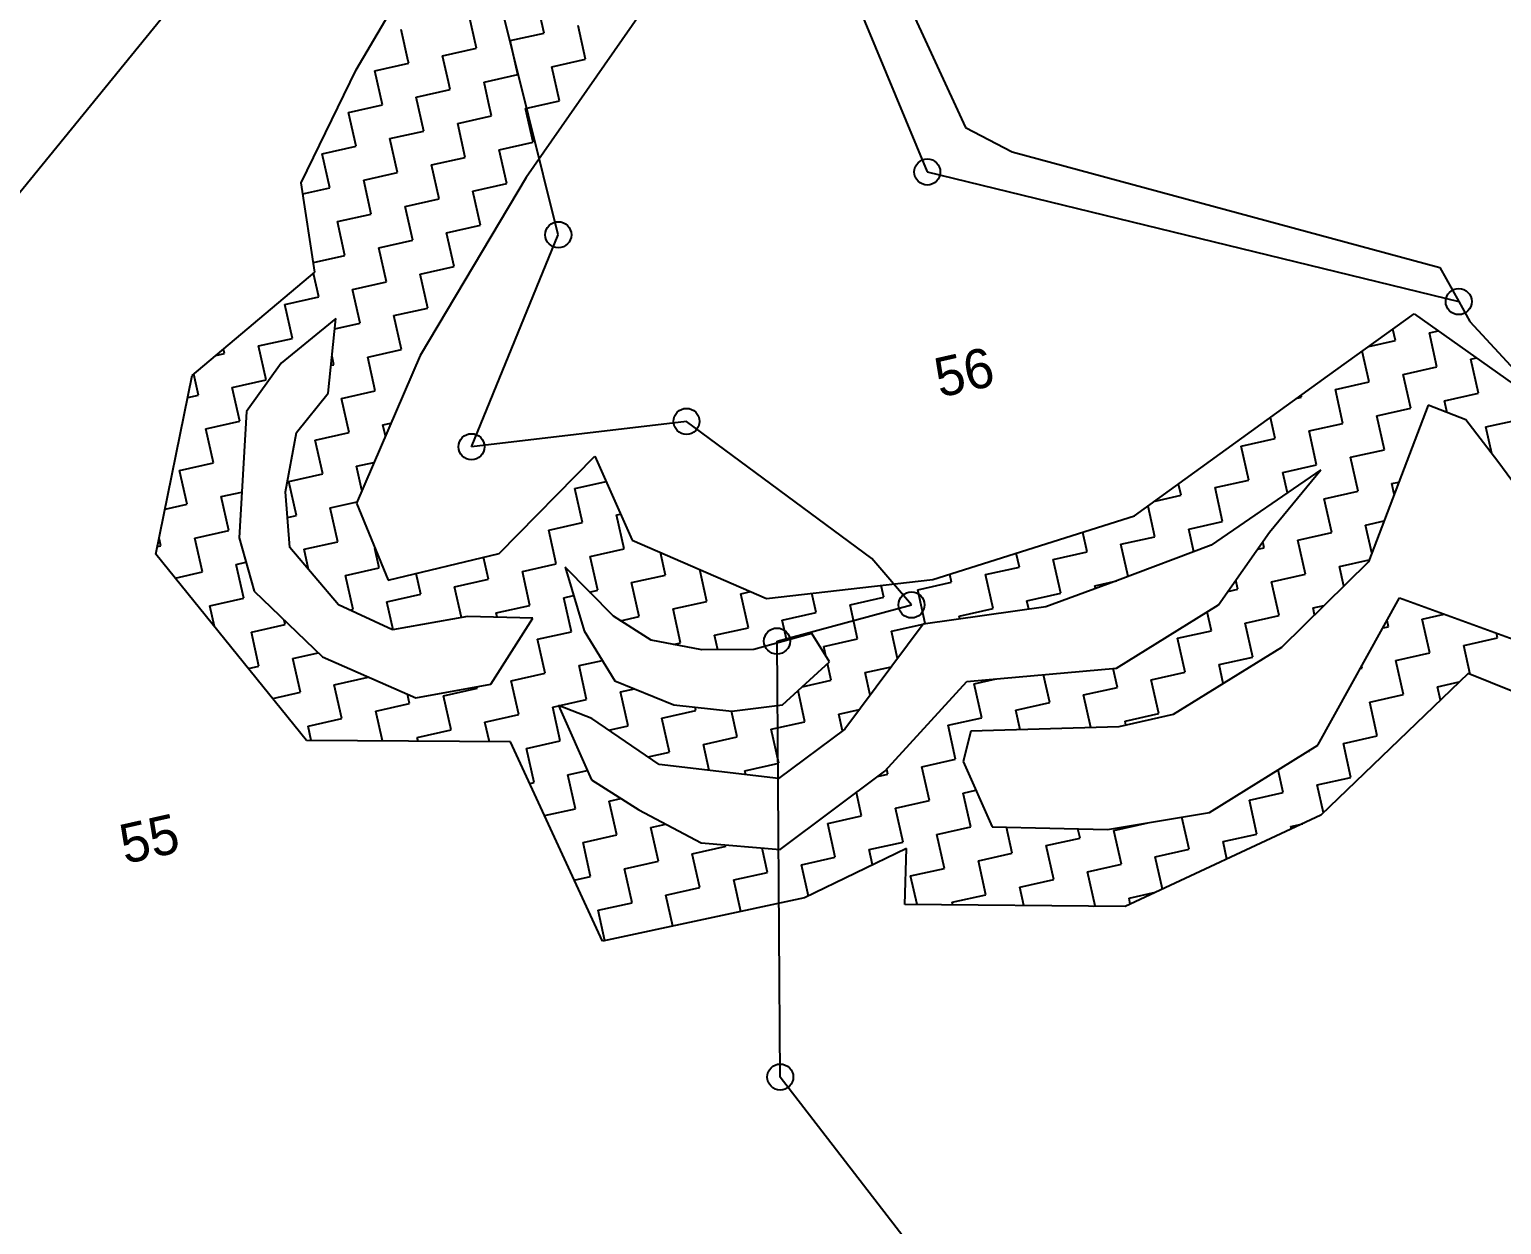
# Model space of a CAD drawing. Header units: metres. Extents: x 308144 to 311379, y 1932438 to 1934417.
# Drawn here: x 308644.6 to 308990.4, y 1933107.3 to 1933388.1 of the extents above; entities that cross this region are included whole.
import ezdxf

# ---------------------------------------------------------------- set-up
doc = ezdxf.new("R2010")
doc.units = ezdxf.units.M
doc.header["$LTSCALE"] = 0.3
doc.layers.get('0').update_dxf_attribs({"linetype": 'CONTINUOUS'})
for name, color, linetype in [('POLY_HATCH', 12, 'CONTINUOUS'), ('POLY_PARCEL', 6, 'CONTINUOUS'), ('TEXT_PARCEL', 7, 'CONTINUOUS')]:
    doc.layers.add(name, color=color, linetype=linetype)
doc.styles.get("Standard").update_dxf_attribs({"font": ''})
doc.styles.get('Standard').set_extended_font_data('Kruti Dev 050')

msp = doc.modelspace()

# ---------------------------------------------------------------- linework, layer by layer
for centre in [(308855.51, 1933354.59), (308768.82, 1933339.85), (308980.37, 1933324.15), (308798.93, 1933296.01), (308748.42, 1933290.05), (308851.8, 1933252.89), (308820.2, 1933244.4), (308820.96, 1933141.99)]:
    msp.add_circle(centre, 3.06)
at = {"layer": 'POLY_HATCH'}
for p, q in [((308721.31, 1933378.61), (308731.46, 1933395.84)), ((308787.98, 1933391.6), (308761.28, 1933353.29)), ((308708.4, 1933352.07), (308721.31, 1933378.61)), ((308711.65, 1933331.08), (308708.4, 1933352.07)), ((308761.28, 1933353.29), (308736.32, 1933311.5)), ((308682.78, 1933306.76), (308711.65, 1933331.08)), ((308716.56, 1933320.2), (308703.67, 1933309.7)), ((308714.77, 1933302.67), (308716.56, 1933320.2)), ((308949.54, 1933306.61), (308969.92, 1933321.31)), ((308969.92, 1933321.31), (309000.38, 1933299.65)), ((308703.67, 1933309.7), (308695.54, 1933298.36)), ((308736.32, 1933311.5), (308721.38, 1933276.79)), ((308674.29, 1933264.8), (308682.78, 1933306.76)), ((308904.21, 1933273.79), (308949.54, 1933306.61)), ((308707.32, 1933293.38), (308714.77, 1933302.67)), ((308973.17, 1933299.78), (308959.17, 1933262.99)), ((308982.01, 1933296.37), (308973.17, 1933299.78)), ((308695.54, 1933298.36), (308693.8, 1933268.65)), ((308989.58, 1933286.62), (308982.01, 1933296.37)), ((308704.72, 1933279.47), (308707.32, 1933293.38)), ((308754.94, 1933265), (308777.37, 1933287.87)), ((308777.37, 1933287.87), (308786.14, 1933268.11)), ((308999.29, 1933273.31), (308989.58, 1933286.62)), ((308947.96, 1933284.62), (308922.24, 1933266.9)), ((308935.92, 1933269.96), (308947.96, 1933284.62)), ((308705.74, 1933266.37), (308704.72, 1933279.47)), ((308721.38, 1933276.79), (308728.82, 1933258.67)), ((308856.83, 1933258.84), (308904.21, 1933273.79)), ((308693.8, 1933268.65), (308697.37, 1933256.12)), ((308786.14, 1933268.11), (308817.71, 1933254.43)), ((308923.93, 1933252.92), (308935.92, 1933269.96)), ((308709.69, 1933221.08), (308674.29, 1933264.8)), ((308717.14, 1933252.92), (308705.74, 1933266.37)), ((308728.82, 1933258.67), (308754.94, 1933265)), ((308922.24, 1933266.9), (308900.16, 1933258.61)), ((308770.4, 1933261.8), (308774.9, 1933246.81)), ((308781.75, 1933250.24), (308770.4, 1933261.8)), ((308959.17, 1933262.99), (308938.74, 1933242.93)), ((308817.71, 1933254.43), (308856.83, 1933258.84)), ((308900.16, 1933258.61), (308883.34, 1933252.45)), ((308697.37, 1933256.12), (308713.4, 1933240.66)), ((308947.26, 1933219.93), (308966.46, 1933254.52)), ((308966.46, 1933254.52), (309000.9, 1933242.04)), ((308729.89, 1933247.02), (308717.14, 1933252.92)), ((308883.34, 1933252.45), (308854.57, 1933248.41)), ((308899.98, 1933238), (308923.93, 1933252.92)), ((308747.47, 1933250.19), (308729.89, 1933247.02)), ((308762.8, 1933249.81), (308747.47, 1933250.19)), ((308752.94, 1933234.27), (308762.8, 1933249.81)), ((308790.63, 1933244.61), (308781.75, 1933250.24)), ((308854.57, 1933248.41), (308836.16, 1933223.71)), ((308774.9, 1933246.81), (308782.1, 1933235.09)), ((308802.57, 1933242.34), (308790.63, 1933244.61)), ((308828.38, 1933246.21), (308814.75, 1933242.4)), ((308832.55, 1933239.52), (308828.38, 1933246.21)), ((308713.4, 1933240.66), (308735.36, 1933231.1)), ((308814.75, 1933242.4), (308802.57, 1933242.34)), ((308938.74, 1933242.93), (308913.31, 1933227.15)), ((308821.47, 1933229.43), (308832.55, 1933239.52)), ((308864.77, 1933234.9), (308899.98, 1933238)), ((308982.56, 1933236.78), (308947.98, 1933203.47)), ((309020.27, 1933221.57), (308982.56, 1933236.78)), ((308735.36, 1933231.1), (308752.94, 1933234.27)), ((308782.1, 1933235.09), (308795.94, 1933229.42)), ((308845.55, 1933213.85), (308864.77, 1933234.9)), ((308776.72, 1933226.2), (308768.86, 1933229.23)), ((308768.86, 1933229.23), (308776.59, 1933211.82)), ((308795.94, 1933229.42), (308809.61, 1933227.91)), ((308809.61, 1933227.91), (308821.47, 1933229.43)), ((308913.31, 1933227.15), (308900.48, 1933224.28)), ((308792.54, 1933215.39), (308776.72, 1933226.2)), ((308836.16, 1933223.71), (308820.57, 1933212.09)), ((308865.7, 1933223.22), (308863.93, 1933216.09)), ((308900.48, 1933224.28), (308865.7, 1933223.22)), ((308757.61, 1933220.71), (308709.69, 1933221.08)), ((308779.2, 1933173.9), (308757.61, 1933220.71)), ((308921.83, 1933204.15), (308947.26, 1933219.93)), ((308863.93, 1933216.09), (308870.72, 1933200.79)), ((308820.57, 1933212.09), (308792.54, 1933215.39)), ((308820.95, 1933195.43), (308845.55, 1933213.85)), ((308776.59, 1933211.82), (308787.74, 1933204.74)), ((308787.74, 1933204.74), (308802.4, 1933197.02)), ((308897.81, 1933200.12), (308921.83, 1933204.15)), ((308947.98, 1933203.47), (308902.03, 1933182.08)), ((308870.72, 1933200.79), (308897.81, 1933200.12)), ((308802.4, 1933197.02), (308820.95, 1933195.43)), ((308850.66, 1933195.68), (308826.69, 1933184.05)), ((308850.22, 1933182.55), (308850.66, 1933195.68)), ((308826.69, 1933184.05), (308779.2, 1933173.9)), ((308902.03, 1933182.08), (308850.22, 1933182.55))]:
    msp.add_line(p, q, dxfattribs=at)
at = {"layer": 'POLY_HATCH', "linetype": 'Continuous'}
for p, q in [((308765.5, 1933387.24), (308763.72, 1933395.2)), ((308749.58, 1933383.68), (308747.8, 1933391.64)), ((308775.24, 1933381.06), (308773.46, 1933389.02)), ((308733.55, 1933380.64), (308731.88, 1933388.07)), ((308757.54, 1933385.46), (308765.5, 1933387.24)), ((308741.62, 1933381.9), (308749.58, 1933383.68)), ((308759.32, 1933377.5), (308757.54, 1933385.46)), ((308725.71, 1933378.34), (308733.66, 1933380.12)), ((308733.66, 1933380.12), (308733.55, 1933380.64)), ((308742.99, 1933375.77), (308741.62, 1933381.9)), ((308767.28, 1933379.28), (308775.24, 1933381.06)), ((308769.06, 1933371.32), (308767.28, 1933379.28)), ((308727.49, 1933370.38), (308725.71, 1933378.34)), ((308743.4, 1933373.94), (308742.99, 1933375.77)), ((308751.36, 1933375.72), (308759.32, 1933377.5)), ((308752.44, 1933370.9), (308751.36, 1933375.72)), ((308735.45, 1933372.16), (308743.4, 1933373.94)), ((308737.23, 1933364.2), (308735.45, 1933372.16)), ((308719.53, 1933368.6), (308727.49, 1933370.38)), ((308721.31, 1933360.64), (308719.53, 1933368.6)), ((308753.14, 1933367.76), (308752.44, 1933370.9)), ((308761.1, 1933369.54), (308769.06, 1933371.32)), ((308761.89, 1933366.04), (308761.1, 1933369.54)), ((308745.18, 1933365.98), (308753.14, 1933367.76)), ((308746.97, 1933358.02), (308745.18, 1933365.98)), ((308762.88, 1933361.58), (308761.89, 1933366.04)), ((308729.27, 1933362.42), (308737.23, 1933364.2)), ((308731.05, 1933354.46), (308729.27, 1933362.42)), ((308754.92, 1933359.8), (308762.88, 1933361.58)), ((308713.35, 1933358.86), (308721.31, 1933360.64)), ((308715.13, 1933350.9), (308713.35, 1933358.86)), ((308739.01, 1933356.24), (308746.97, 1933358.02)), ((308756.7, 1933351.85), (308754.92, 1933359.8)), ((308723.09, 1933352.68), (308731.05, 1933354.46)), ((308740.79, 1933348.28), (308739.01, 1933356.24)), ((308708.8, 1933349.48), (308715.13, 1933350.9)), ((308724.87, 1933344.72), (308723.09, 1933352.68)), ((308748.75, 1933350.06), (308756.7, 1933351.85)), ((308732.83, 1933346.5), (308740.79, 1933348.28)), ((308750.53, 1933342.11), (308748.75, 1933350.06)), ((308716.91, 1933342.94), (308724.87, 1933344.72)), ((308734.61, 1933338.54), (308732.83, 1933346.5)), ((308718.69, 1933334.98), (308716.91, 1933342.94)), ((308742.57, 1933340.32), (308750.53, 1933342.11)), ((308726.65, 1933336.76), (308734.61, 1933338.54)), ((308744.35, 1933332.37), (308742.57, 1933340.32)), ((308711.3, 1933333.33), (308718.69, 1933334.98)), ((308728.43, 1933328.8), (308726.65, 1933336.76)), ((308712.52, 1933325.24), (308711.28, 1933330.77)), ((308736.39, 1933330.59), (308744.35, 1933332.37)), ((308738.17, 1933322.63), (308736.39, 1933330.59)), ((308720.48, 1933327.02), (308728.43, 1933328.8)), ((308722.26, 1933319.07), (308720.48, 1933327.02)), ((308704.56, 1933323.46), (308712.52, 1933325.24)), ((308706.34, 1933315.5), (308704.56, 1933323.46)), ((308730.21, 1933320.85), (308738.17, 1933322.63)), ((308732, 1933312.89), (308730.21, 1933320.85)), ((308716.31, 1933317.73), (308722.26, 1933319.07)), ((308965.51, 1933315.01), (308964.91, 1933317.7)), ((308973.47, 1933316.79), (308975.61, 1933317.26)), ((308975.25, 1933308.83), (308973.47, 1933316.79)), ((308690.42, 1933311.94), (308690.19, 1933313)), ((308698.38, 1933313.72), (308706.34, 1933315.5)), ((308700.16, 1933305.76), (308698.38, 1933313.72)), ((308724.04, 1933311.11), (308732, 1933312.89)), ((308959.23, 1933313.6), (308965.51, 1933315.01)), ((308688.39, 1933311.49), (308690.42, 1933311.94)), ((308716.08, 1933309.33), (308715.65, 1933311.26)), ((308725.82, 1933303.15), (308724.04, 1933311.11)), ((308959.34, 1933305.27), (308957.72, 1933312.51)), ((308983.21, 1933310.61), (308984.55, 1933310.91)), ((308984.99, 1933302.65), (308983.21, 1933310.61)), ((308684.25, 1933302.2), (308683.15, 1933307.08)), ((308715.43, 1933309.18), (308716.08, 1933309.33)), ((308967.3, 1933307.05), (308975.25, 1933308.83)), ((308969.08, 1933299.09), (308967.3, 1933307.05)), ((308692.2, 1933303.98), (308700.16, 1933305.76)), ((308693.98, 1933296.02), (308692.2, 1933303.98)), ((308717.86, 1933301.37), (308725.82, 1933303.15)), ((308951.38, 1933303.48), (308959.34, 1933305.27)), ((308953.16, 1933295.53), (308951.38, 1933303.48)), ((308977.03, 1933300.87), (308984.99, 1933302.65)), ((308681.75, 1933301.64), (308684.25, 1933302.2)), ((308719.64, 1933293.41), (308717.86, 1933301.37)), ((308942.46, 1933301.49), (308943.42, 1933301.7)), ((308943.42, 1933301.7), (308943.33, 1933302.12)), ((308961.12, 1933297.31), (308969.08, 1933299.09)), ((308977.67, 1933298.05), (308977.03, 1933300.87)), ((308686.03, 1933294.24), (308693.98, 1933296.02)), ((308727.6, 1933295.19), (308729.48, 1933295.61)), ((308937.24, 1933291.96), (308936.14, 1933296.91)), ((308962.9, 1933289.35), (308961.12, 1933297.31)), ((308986.77, 1933294.69), (308994.73, 1933296.47)), ((308687.81, 1933286.29), (308686.03, 1933294.24)), ((308711.68, 1933291.63), (308719.64, 1933293.41)), ((308728.18, 1933292.59), (308727.6, 1933295.19)), ((308945.2, 1933293.75), (308953.16, 1933295.53)), ((308946.98, 1933285.79), (308945.2, 1933293.75)), ((308988.17, 1933288.43), (308986.77, 1933294.69)), ((308713.46, 1933283.67), (308711.68, 1933291.63)), ((308929.28, 1933290.18), (308937.24, 1933291.96)), ((308931.07, 1933282.23), (308929.28, 1933290.18)), ((308954.94, 1933287.57), (308962.9, 1933289.35)), ((308679.85, 1933284.5), (308687.81, 1933286.29)), ((308721.42, 1933285.45), (308725.5, 1933286.36)), ((308722.68, 1933279.82), (308721.42, 1933285.45)), ((308939.02, 1933284.01), (308946.98, 1933285.79)), ((308956.72, 1933279.61), (308954.94, 1933287.57)), ((308681.63, 1933276.55), (308679.85, 1933284.5)), ((308705.5, 1933281.89), (308713.46, 1933283.67)), ((308707.29, 1933273.93), (308705.5, 1933281.89)), ((308772.73, 1933280.22), (308780.04, 1933281.85)), ((308923.11, 1933280.44), (308931.07, 1933282.23)), ((308940.1, 1933279.2), (308939.02, 1933284.01)), ((308964.68, 1933281.39), (308966.31, 1933281.76)), ((308689.59, 1933278.33), (308694.43, 1933279.41)), ((308691.37, 1933270.37), (308689.59, 1933278.33)), ((308774.51, 1933272.26), (308772.73, 1933280.22)), ((308909.07, 1933277.3), (308915.15, 1933278.66)), ((308915.15, 1933278.66), (308914.56, 1933281.28)), ((308924.89, 1933272.49), (308923.11, 1933280.44)), ((308948.76, 1933277.83), (308956.72, 1933279.61)), ((308965.23, 1933278.92), (308964.68, 1933281.39)), ((308676.43, 1933275.38), (308681.63, 1933276.55)), ((308715.24, 1933275.71), (308721.52, 1933277.12)), ((308717.03, 1933267.75), (308715.24, 1933275.71)), ((308908.97, 1933268.92), (308907.37, 1933276.07)), ((308950.54, 1933269.87), (308948.76, 1933277.83)), ((308705.19, 1933273.46), (308707.29, 1933273.93)), ((308766.56, 1933270.48), (308774.51, 1933272.26)), ((308782.47, 1933274.04), (308783.41, 1933274.25)), ((308784.25, 1933266.08), (308782.47, 1933274.04)), ((308916.93, 1933270.7), (308924.89, 1933272.49)), ((308932.85, 1933274.27), (308932.98, 1933274.3)), ((308932.86, 1933274.22), (308932.85, 1933274.27)), ((308958.5, 1933271.65), (308962.84, 1933272.62)), ((308959.97, 1933265.09), (308958.5, 1933271.65)), ((308675.45, 1933266.81), (308675.06, 1933268.57)), ((308683.41, 1933268.59), (308691.37, 1933270.37)), ((308685.19, 1933260.63), (308683.41, 1933268.59)), ((308758.57, 1933268.69), (308758.6, 1933268.7)), ((308758.6, 1933268.7), (308758.59, 1933268.72)), ((308768.34, 1933262.52), (308766.56, 1933270.48)), ((308893.05, 1933265.36), (308892.03, 1933269.94)), ((308901.01, 1933267.14), (308908.97, 1933268.92)), ((308918.13, 1933265.36), (308916.93, 1933270.7)), ((308942.59, 1933268.09), (308950.54, 1933269.87)), ((308944.37, 1933260.13), (308942.59, 1933268.09)), ((308674.66, 1933266.63), (308675.45, 1933266.81)), ((308709.07, 1933265.97), (308717.03, 1933267.75)), ((308710.14, 1933261.18), (308709.07, 1933265.97)), ((308726.76, 1933261.58), (308725.73, 1933266.18)), ((308776.3, 1933264.3), (308784.25, 1933266.08)), ((308793.99, 1933259.91), (308792.8, 1933265.22)), ((308877.14, 1933261.8), (308876.42, 1933265.02)), ((308885.1, 1933263.58), (308893.05, 1933265.36)), ((308902.71, 1933259.57), (308901.01, 1933267.14)), ((308933.11, 1933265.97), (308934.63, 1933266.31)), ((308934.63, 1933266.31), (308934.32, 1933267.69)), ((308693.15, 1933262.41), (308695.43, 1933262.92)), ((308694.93, 1933254.45), (308693.15, 1933262.41)), ((308718.81, 1933259.79), (308726.76, 1933261.58)), ((308752.42, 1933258.96), (308751.27, 1933264.11)), ((308760.38, 1933260.74), (308768.34, 1933262.52)), ((308778.08, 1933256.35), (308776.3, 1933264.3)), ((308803.73, 1933253.73), (308802.06, 1933261.21)), ((308869.18, 1933260.02), (308877.14, 1933261.8)), ((308886.88, 1933255.62), (308885.1, 1933263.58)), ((308952.33, 1933261.91), (308959.36, 1933263.49)), ((308953.36, 1933257.28), (308952.33, 1933261.91)), ((308678.83, 1933259.21), (308685.19, 1933260.63)), ((308720.59, 1933251.84), (308718.81, 1933259.79)), ((308736.5, 1933255.4), (308735.41, 1933260.26)), ((308744.46, 1933257.18), (308752.42, 1933258.96)), ((308762.16, 1933252.78), (308760.38, 1933260.74)), ((308786.03, 1933258.13), (308793.99, 1933259.91)), ((308787.82, 1933250.17), (308786.03, 1933258.13)), ((308853.26, 1933256.46), (308861.22, 1933258.24)), ((308861.22, 1933258.24), (308860.81, 1933260.09)), ((308870.96, 1933252.06), (308869.18, 1933260.02)), ((308894.84, 1933257.4), (308900.06, 1933258.57)), ((308928.45, 1933256.57), (308927.98, 1933258.68)), ((308936.41, 1933258.35), (308944.37, 1933260.13)), ((308938.19, 1933250.39), (308936.41, 1933258.35)), ((308686.97, 1933252.67), (308694.93, 1933254.45)), ((308728.55, 1933253.62), (308736.5, 1933255.4)), ((308746.08, 1933249.94), (308744.46, 1933257.18)), ((308770.12, 1933254.56), (308772.42, 1933255.08)), ((308771.9, 1933246.61), (308770.12, 1933254.56)), ((308776.18, 1933255.92), (308778.08, 1933256.35)), ((308811.69, 1933255.51), (308814.01, 1933256.03)), ((308813.47, 1933247.55), (308811.69, 1933255.51)), ((308829.39, 1933251.11), (308828.38, 1933255.63)), ((308837.35, 1933252.9), (308845.3, 1933254.68)), ((308845.3, 1933254.68), (308844.68, 1933257.47)), ((308855.04, 1933248.5), (308853.26, 1933256.46)), ((308878.92, 1933253.84), (308886.88, 1933255.62)), ((308894.99, 1933256.72), (308894.84, 1933257.4)), ((308926.13, 1933256.05), (308928.45, 1933256.57)), ((308688.06, 1933247.8), (308686.97, 1933252.67)), ((308719.84, 1933251.67), (308720.59, 1933251.84)), ((308730.02, 1933247.04), (308728.55, 1933253.62)), ((308754.2, 1933251), (308762.16, 1933252.78)), ((308754.42, 1933250.02), (308754.2, 1933251)), ((308795.77, 1933251.95), (308803.73, 1933253.73)), ((308797.55, 1933243.99), (308795.77, 1933251.95)), ((308821.43, 1933249.33), (308829.39, 1933251.11)), ((308839.13, 1933244.94), (308837.35, 1933252.9)), ((308863, 1933250.28), (308870.96, 1933252.06)), ((308879.36, 1933251.89), (308878.92, 1933253.84)), ((308922.27, 1933246.83), (308921.28, 1933251.27)), ((308946.15, 1933252.17), (308948.74, 1933252.75)), ((308946.51, 1933250.56), (308946.15, 1933252.17)), ((308971.8, 1933249.56), (308976.97, 1933250.71)), ((308696.71, 1933246.49), (308704.67, 1933248.27)), ((308704.67, 1933248.27), (308704.44, 1933249.3)), ((308783.42, 1933249.18), (308787.82, 1933250.17)), ((308805.51, 1933245.77), (308813.47, 1933247.55)), ((308822.5, 1933244.56), (308821.43, 1933249.33)), ((308847.09, 1933246.72), (308854.56, 1933248.39)), ((308854.74, 1933248.43), (308855.04, 1933248.5)), ((308863.15, 1933249.61), (308863, 1933250.28)), ((308930.23, 1933248.61), (308938.19, 1933250.39)), ((308932.01, 1933240.65), (308930.23, 1933248.61)), ((308962.55, 1933247.49), (308963.85, 1933247.78)), ((308963.85, 1933247.78), (308963.52, 1933249.23)), ((308973.58, 1933241.6), (308971.8, 1933249.56)), ((308698.49, 1933238.54), (308696.71, 1933246.49)), ((308763.94, 1933244.82), (308771.9, 1933246.61)), ((308765.72, 1933236.87), (308763.94, 1933244.82)), ((308795.87, 1933243.61), (308797.55, 1933243.99)), ((308806.28, 1933242.35), (308805.51, 1933245.77)), ((308831.17, 1933243.16), (308839.13, 1933244.94)), ((308848.52, 1933240.3), (308847.09, 1933246.72)), ((308914.31, 1933245.05), (308922.27, 1933246.83)), ((308916.1, 1933237.09), (308914.31, 1933245.05)), ((308981.54, 1933243.38), (308989.5, 1933245.16)), ((308989.5, 1933245.16), (308989.26, 1933246.26)), ((308706.45, 1933240.32), (308712.38, 1933241.64)), ((308708.23, 1933232.36), (308706.45, 1933240.32)), ((308831.67, 1933240.93), (308831.17, 1933243.16)), ((308924.05, 1933238.87), (308932.01, 1933240.65)), ((308965.63, 1933239.82), (308973.58, 1933241.6)), ((308983.06, 1933236.58), (308981.54, 1933243.38)), ((308696.01, 1933237.98), (308698.49, 1933238.54)), ((308757.76, 1933235.09), (308765.72, 1933236.87)), ((308773.68, 1933238.65), (308779.16, 1933239.87)), ((308775.46, 1933230.69), (308773.68, 1933238.65)), ((308832.95, 1933235.2), (308832.08, 1933239.1)), ((308840.91, 1933236.98), (308847.08, 1933238.36)), ((308842.1, 1933231.67), (308840.91, 1933236.98)), ((308900.18, 1933233.53), (308899.19, 1933237.93)), ((308908.14, 1933235.31), (308916.1, 1933237.09)), ((308925.05, 1933234.43), (308924.05, 1933238.87)), ((308957.25, 1933237.94), (308957.67, 1933238.04)), ((308957.67, 1933238.04), (308957.56, 1933238.5)), ((308967.41, 1933231.86), (308965.63, 1933239.82)), ((308716.19, 1933234.14), (308724.15, 1933235.92)), ((308717.97, 1933226.18), (308716.19, 1933234.14)), ((308724.15, 1933235.92), (308724.13, 1933235.99)), ((308741.85, 1933231.52), (308749.8, 1933233.3)), ((308749.8, 1933233.3), (308749.72, 1933233.69)), ((308759.54, 1933227.13), (308757.76, 1933235.09)), ((308826.13, 1933233.67), (308832.95, 1933235.2)), ((308866.56, 1933234.36), (308871.68, 1933235.51)), ((308868.35, 1933226.4), (308866.56, 1933234.36)), ((308884.26, 1933229.97), (308882.8, 1933236.49)), ((308892.22, 1933231.75), (308900.18, 1933233.53)), ((308909.92, 1933227.35), (308908.14, 1933235.31)), ((308975.37, 1933233.64), (308980.49, 1933234.79)), ((308976.06, 1933230.52), (308975.37, 1933233.64)), ((308701.74, 1933230.9), (308708.23, 1933232.36)), ((308733.89, 1933229.74), (308733.39, 1933231.96)), ((308743.63, 1933223.57), (308741.85, 1933231.52)), ((308768.88, 1933229.22), (308775.46, 1933230.69)), ((308783.42, 1933232.47), (308786.7, 1933233.2)), ((308785.2, 1933224.51), (308783.42, 1933232.47)), ((308826.77, 1933225.46), (308825.14, 1933232.77)), ((308876.3, 1933228.19), (308884.26, 1933229.97)), ((308893.94, 1933224.08), (308892.22, 1933231.75)), ((308959.45, 1933230.08), (308967.41, 1933231.86)), ((308961.23, 1933222.12), (308959.45, 1933230.08)), ((308725.93, 1933227.96), (308733.89, 1933229.74)), ((308727.5, 1933220.94), (308725.93, 1933227.96)), ((308751.59, 1933225.35), (308759.54, 1933227.13)), ((308767.5, 1933228.91), (308768.87, 1933229.21)), ((308769.28, 1933220.95), (308767.5, 1933228.91)), ((308793.16, 1933226.29), (308801.12, 1933228.07)), ((308801.12, 1933228.07), (308800.94, 1933228.87)), ((308810.86, 1933221.9), (308809.51, 1933227.93)), ((308834.73, 1933227.24), (308839.6, 1933228.33)), ((308835.61, 1933223.3), (308834.73, 1933227.24)), ((308860.39, 1933224.62), (308868.35, 1933226.4)), ((308877.34, 1933223.58), (308876.3, 1933228.19)), ((308901.96, 1933225.57), (308909.92, 1933227.35)), ((308710.01, 1933224.4), (308717.97, 1933226.18)), ((308710.76, 1933221.08), (308710.01, 1933224.4)), ((308735.67, 1933221.78), (308743.63, 1933223.57)), ((308752.62, 1933220.75), (308751.59, 1933225.35)), ((308780.67, 1933223.5), (308785.2, 1933224.51)), ((308794.94, 1933218.33), (308793.16, 1933226.29)), ((308818.81, 1933223.68), (308826.77, 1933225.46)), ((308820.6, 1933215.72), (308818.81, 1933223.68)), ((308862.17, 1933216.67), (308860.39, 1933224.62)), ((308902.17, 1933224.65), (308901.96, 1933225.57)), ((308969.19, 1933223.9), (308969.19, 1933223.9)), ((308969.19, 1933223.9), (308969.19, 1933223.9)), ((308735.87, 1933220.88), (308735.67, 1933221.78)), ((308761.33, 1933219.17), (308769.28, 1933220.95)), ((308802.9, 1933220.12), (308810.86, 1933221.9)), ((308804.26, 1933214.01), (308802.9, 1933220.12)), ((308953.27, 1933220.34), (308961.23, 1933222.12)), ((308955.05, 1933212.38), (308953.27, 1933220.34)), ((308763.11, 1933211.21), (308761.33, 1933219.17)), ((308789.89, 1933217.2), (308794.94, 1933218.33)), ((308854.21, 1933214.88), (308862.17, 1933216.67)), ((308944.89, 1933218.46), (308945.31, 1933218.56)), ((308945.31, 1933218.56), (308945.28, 1933218.71)), ((308771.06, 1933212.99), (308775.61, 1933214.01)), ((308772.85, 1933205.03), (308771.06, 1933212.99)), ((308812.64, 1933213.94), (308820.6, 1933215.72)), ((308812.85, 1933213), (308812.64, 1933213.94)), ((308843.82, 1933212.56), (308846.25, 1933213.1)), ((308846.25, 1933213.1), (308845.98, 1933214.32)), ((308855.99, 1933206.93), (308854.21, 1933214.88)), ((308939.14, 1933208.82), (308937.94, 1933214.15)), ((308762.09, 1933210.98), (308763.11, 1933211.21)), ((308863.95, 1933208.71), (308866.91, 1933209.37)), ((308947.09, 1933210.6), (308955.05, 1933212.38)), ((308948.56, 1933204.03), (308947.09, 1933210.6)), ((308780.8, 1933206.81), (308783.52, 1933207.42)), ((308782.58, 1933198.86), (308780.8, 1933206.81)), ((308840.07, 1933203.36), (308838.85, 1933208.84)), ((308848.03, 1933205.15), (308855.99, 1933206.93)), ((308865.73, 1933200.75), (308863.95, 1933208.71)), ((308931.18, 1933207.04), (308939.14, 1933208.82)), ((308932.96, 1933199.08), (308931.18, 1933207.04)), ((308765.59, 1933203.41), (308772.85, 1933205.03)), ((308832.12, 1933201.58), (308840.07, 1933203.36)), ((308849.81, 1933197.19), (308848.03, 1933205.15)), ((308917.04, 1933195.52), (308915.35, 1933203.06)), ((308774.63, 1933197.07), (308782.58, 1933198.86)), ((308790.54, 1933200.64), (308794.05, 1933201.42)), ((308792.32, 1933192.68), (308790.54, 1933200.64)), ((308833.9, 1933193.63), (308832.12, 1933201.58)), ((308857.77, 1933198.97), (308865.73, 1933200.75)), ((308859.55, 1933191.01), (308857.77, 1933198.97)), ((308875.47, 1933194.57), (308874.1, 1933200.7)), ((308891.39, 1933198.13), (308890.9, 1933200.29)), ((308899.34, 1933199.91), (308907.3, 1933201.7)), ((308901.13, 1933191.96), (308899.34, 1933199.91)), ((308907.3, 1933201.7), (308907.3, 1933201.71)), ((308925, 1933197.3), (308932.96, 1933199.08)), ((308940.92, 1933200.86), (308943.74, 1933201.49)), ((308941.05, 1933200.24), (308940.92, 1933200.86)), ((308776.41, 1933189.12), (308774.63, 1933197.07)), ((308800.28, 1933194.46), (308808.24, 1933196.24)), ((308808.24, 1933196.24), (308808.18, 1933196.52)), ((308817.98, 1933190.06), (308816.7, 1933195.79)), ((308841.86, 1933195.41), (308849.81, 1933197.19)), ((308842.66, 1933191.8), (308841.86, 1933195.41)), ((308883.43, 1933196.35), (308891.39, 1933198.13)), ((308885.21, 1933188.39), (308883.43, 1933196.35)), ((308909.08, 1933193.74), (308917.04, 1933195.52)), ((308925.92, 1933193.2), (308925, 1933197.3)), ((308784.37, 1933190.9), (308792.32, 1933192.68)), ((308802.06, 1933186.5), (308800.28, 1933194.46)), ((308825.94, 1933191.84), (308833.9, 1933193.63)), ((308827.59, 1933184.48), (308825.94, 1933191.84)), ((308867.51, 1933192.79), (308875.47, 1933194.57)), ((308869.29, 1933184.83), (308867.51, 1933192.79)), ((308893.17, 1933190.18), (308901.13, 1933191.96)), ((308910.78, 1933186.16), (308909.08, 1933193.74)), ((308772.57, 1933188.26), (308776.41, 1933189.12)), ((308786.15, 1933182.94), (308784.37, 1933190.9)), ((308810.02, 1933188.28), (308817.98, 1933190.06)), ((308851.59, 1933189.23), (308859.55, 1933191.01)), ((308853.09, 1933182.53), (308851.59, 1933189.23)), ((308877.25, 1933186.61), (308885.21, 1933188.39)), ((308894.95, 1933182.22), (308893.17, 1933190.18)), ((308794.11, 1933184.72), (308802.06, 1933186.5)), ((308811.69, 1933180.84), (308810.02, 1933188.28)), ((308878.22, 1933182.3), (308877.25, 1933186.61)), ((308902.91, 1933184), (308909.14, 1933185.39)), ((308778.19, 1933181.16), (308786.15, 1933182.94)), ((308795.74, 1933177.43), (308794.11, 1933184.72)), ((308861.33, 1933183.05), (308869.29, 1933184.83)), ((308861.47, 1933182.45), (308861.33, 1933183.05)), ((308894.65, 1933182.15), (308894.95, 1933182.22)), ((308903.21, 1933182.63), (308902.91, 1933184)), ((308779.78, 1933174.02), (308778.19, 1933181.16))]:
    msp.add_line(p, q, dxfattribs=at)
at = {"layer": 'POLY_PARCEL'}
for p, q in [((308821.49, 1933458.26), (308864.46, 1933365.08)), ((308813.11, 1933456.83), (308855.51, 1933354.59)), ((308768.82, 1933339.85), (308742.63, 1933445.19)), ((308691.6, 1933410.33), (308641.34, 1933348.61)), ((308864.46, 1933365.08), (308875.44, 1933359.29)), ((308875.44, 1933359.29), (308975.95, 1933332.12)), ((308855.51, 1933354.59), (308980.37, 1933324.15)), ((308748.42, 1933290.05), (308768.82, 1933339.85)), ((308975.95, 1933332.12), (308980.37, 1933324.15)), ((308980.37, 1933324.15), (308982.96, 1933319.48)), ((308982.96, 1933319.48), (309006.46, 1933294.06)), ((308798.93, 1933296.01), (308748.42, 1933290.05)), ((308842.49, 1933263.78), (308798.93, 1933296.01)), ((308851.8, 1933252.89), (308842.49, 1933263.78)), ((308820.2, 1933244.4), (308851.8, 1933252.89)), ((308820.96, 1933141.99), (308820.2, 1933244.4)), ((308864.18, 1933085.92), (308820.96, 1933141.99))]:
    msp.add_line(p, q, dxfattribs=at)

# ---------------------------------------------------------------- texts
at = {"layer": 'TEXT_PARCEL'}
for s, p in [('56', (308858.45, 1933301.57)), ('55', (308667, 1933191.99))]:
    msp.add_text(s, height=9.247, rotation=12.6142, dxfattribs=at).set_placement(p)

doc.saveas('drawing.dxf')
